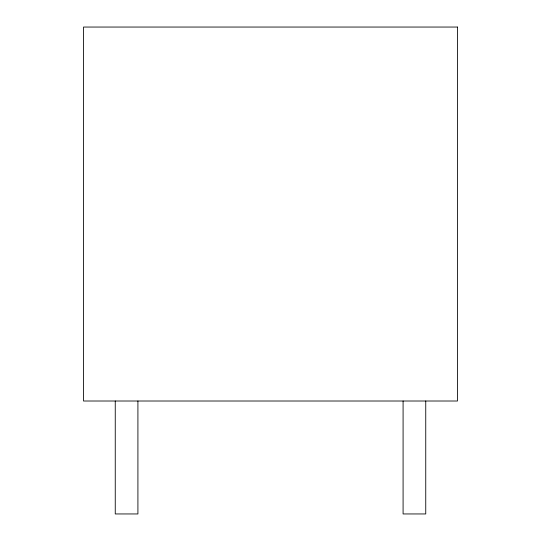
<?xml version="1.0" encoding="UTF-8"?>
<svg xmlns="http://www.w3.org/2000/svg" width="541" height="541" viewBox="0 0 541 541"><rect width="100%" height="100%" fill="white"/><g stroke="black" fill="none" stroke-linecap="round" stroke-linejoin="round"><path stroke-width="0.81" d="M425.747 401.009L425.747 513.95L403.086 513.95L403.086 401.009M137.914 401.009L137.914 513.95L115.253 513.95L115.253 401.009M457.476 27.05L83.524 27.05L83.524 401.009L457.476 401.009L457.476 27.05"/></g></svg>
